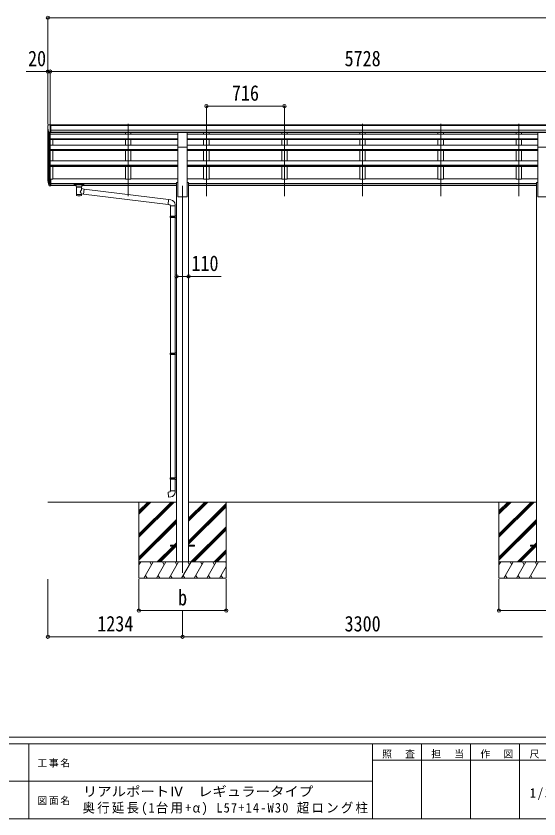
# Model space of a CAD drawing. Units: millimetres at full size, sheet at 1:30. Extents: x -8385 to 8479, y -5853 to 5787.
# Drawn here: x -518 to 4274, y -5853 to 1512 of the extents above; entities that cross this region are included whole.
import ezdxf
from ezdxf.enums import TextEntityAlignment as Align

# ---------------------------------------------------------------- set-up
doc = ezdxf.new("R2010")
doc.units = ezdxf.units.MM
doc.header["$LTSCALE"] = 30
doc.header["$PDMODE"] = 32
doc.header["$PDSIZE"] = 30
for name, color, linetype, lineweight in [('0-0_0', 7, 'Continuous', 9), ('0-1_本体', 4, 'Continuous', 9), ('0-2_部品', 7, 'Continuous', 9), ('0-8_PARTS2', 2, 'Continuous', 9), ('0-A_寸法', 6, 'Continuous', 9), ('F-0_240', 7, 'Continuous', 9)]:
    doc.layers.add(name, color=color, linetype=linetype, lineweight=lineweight)
doc.styles.add('ＭＳ ゴシック', font='')
doc.styles.get('ＭＳ ゴシック').set_extended_font_data('MS Gothic')

msp = doc.modelspace()

# ---------------------------------------------------------------- linework, layer by layer
at = {"layer": '0-0_0'}
for p, q in [((-225.87, -2945.47), (953.13, -2945.47)), ((608.13, -2945.47), (608.13, -3645.47)), ((608.13, -3239.65), (902.31, -2945.47)), ((608.13, -3253.79), (916.45, -2945.47)), ((608.13, -3267.93), (930.6, -2945.47)), ((608.13, -3055.8), (718.46, -2945.47)), ((608.13, -3041.66), (704.32, -2945.47)), ((608.13, -3027.52), (690.18, -2945.47)), ((1063.13, -3093.02), (1210.68, -2945.47)), ((1063.13, -3121.3), (1238.96, -2945.47)), ((1063.13, -3107.16), (1224.82, -2945.47)), ((1063.13, -2945.47), (4253.13, -2945.47)), ((1408.13, -2945.47), (1408.13, -3645.47)), ((3908.13, -2945.47), (3908.13, -3645.47)), ((3908.13, -3239.65), (4202.31, -2945.47)), ((3908.13, -3253.79), (4216.45, -2945.47)), ((3908.13, -3267.93), (4230.6, -2945.47)), ((3908.13, -3055.8), (4018.46, -2945.47)), ((3908.13, -3041.66), (4004.32, -2945.47)), ((3908.13, -3027.52), (3990.18, -2945.47)), ((1063.13, -3305.15), (1408.13, -2960.15)), ((1063.13, -3319.29), (1408.13, -2974.29)), ((1063.13, -3333.43), (1408.13, -2988.44)), ((608.13, -3451.78), (953.13, -3106.78)), ((608.13, -3465.92), (953.13, -3120.93)), ((608.13, -3480.07), (953.13, -3135.07)), ((3908.13, -3451.78), (4253.13, -3106.78)), ((3908.13, -3465.92), (4253.13, -3120.93)), ((3908.13, -3480.07), (4253.13, -3135.07)), ((1084.94, -3495.47), (1408.13, -3172.28)), ((1099.08, -3495.47), (1408.13, -3186.43)), ((1113.23, -3495.47), (1408.13, -3200.57)), ((776.57, -3495.47), (922.07, -3349.97)), ((790.72, -3495.47), (936.22, -3349.97)), ((804.86, -3495.47), (950.36, -3349.97)), ((931.07, -3340.97), (953.13, -3318.91)), ((945.22, -3340.97), (953.13, -3333.06)), ((1297.07, -3495.47), (1408.13, -3384.41)), ((4076.57, -3495.47), (4222.07, -3349.97)), ((4090.72, -3495.47), (4236.22, -3349.97)), ((4104.86, -3495.47), (4250.36, -3349.97)), ((4231.07, -3340.97), (4253.13, -3318.91)), ((4245.22, -3340.97), (4253.13, -3333.06)), ((1311.22, -3495.47), (1408.13, -3398.56)), ((1325.36, -3495.47), (1408.13, -3412.7)), ((1408.13, -3495.47), (608.13, -3495.47)), ((608.13, -3522.98), (624.01, -3495.47)), ((652.88, -3645.47), (739.48, -3495.47)), ((724.48, -3521.45), (709.48, -3495.47)), ((768.35, -3645.47), (854.95, -3495.47)), ((839.95, -3521.45), (824.95, -3495.47)), ((883.82, -3645.47), (970.42, -3495.47)), ((955.42, -3521.45), (940.42, -3495.47)), ((999.29, -3645.47), (1085.89, -3495.47)), ((1070.89, -3521.45), (1055.89, -3495.47)), ((1114.76, -3645.47), (1201.36, -3495.47)), ((1186.36, -3521.45), (1171.36, -3495.47)), ((1230.23, -3645.47), (1316.83, -3495.47)), ((1286.83, -3495.47), (1301.83, -3521.45)), ((1402.3, -3495.47), (1408.13, -3505.57)), ((4708.13, -3495.47), (3908.13, -3495.47)), ((3908.13, -3522.98), (3924.01, -3495.47)), ((3952.88, -3645.47), (4039.48, -3495.47)), ((4024.48, -3521.45), (4009.48, -3495.47)), ((4068.35, -3645.47), (4154.95, -3495.47)), ((4139.95, -3521.45), (4124.95, -3495.47)), ((4183.82, -3645.47), (4270.42, -3495.47)), ((4255.42, -3521.45), (4240.42, -3495.47)), ((1345.7, -3645.47), (1408.13, -3537.33)), ((608.13, -3645.47), (1408.13, -3645.47)), ((667.88, -3619.49), (682.87, -3645.47)), ((783.35, -3619.49), (798.35, -3645.47)), ((898.82, -3619.49), (913.82, -3645.47)), ((1014.29, -3619.49), (1029.29, -3645.47)), ((1129.76, -3619.49), (1144.76, -3645.47)), ((1245.23, -3619.49), (1260.23, -3645.47)), ((1360.7, -3619.49), (1375.7, -3645.47)), ((3908.13, -3645.47), (4708.13, -3645.47)), ((3967.88, -3619.49), (3982.87, -3645.47)), ((4083.35, -3619.49), (4098.35, -3645.47)), ((4198.82, -3619.49), (4213.82, -3645.47))]:
    msp.add_line(p, q, dxfattribs=at)
at = {"layer": '0-1_本体'}
for p, q in [((-225.87, 13.8), (-225.87, 476.2)), ((-221.59, 457.4), (-221.59, -10.47)), ((-211.87, 442.05), (-211.87, -28.47)), ((-205.87, 442.57), (-205.87, 15.97)), ((-199.37, 512.95), (5505.63, 512.95)), ((-199.37, 507.59), (5515.63, 507.59)), ((-199.37, 464.08), (5515.63, 464.07)), ((-199.37, 446.41), (5515.63, 446.41)), ((965.63, 444.03), (-199.37, 444.03)), ((485.13, 444.03), (485.13, 427.76)), ((535.13, 444.03), (535.13, 427.76)), ((1050.63, 443.91), (4265.63, 443.91)), ((1201.13, 444.03), (1201.13, 427.76)), ((1251.13, 444.03), (1251.13, 427.76)), ((1917.13, 444.03), (1917.13, 427.76)), ((1967.13, 444.03), (1967.13, 427.76)), ((2633.13, 444.03), (2633.13, 427.76)), ((2683.13, 444.03), (2683.13, 427.76)), ((3349.13, 444.03), (3349.13, 427.76)), ((3399.13, 444.03), (3399.13, 427.76)), ((4065.13, 443.91), (4065.13, 428.17)), ((4115.13, 443.91), (4115.13, 428.17)), ((965.63, 428.17), (-205.87, 428.17)), ((-205.87, 386.48), (965.63, 386.48)), ((-205.87, 384.79), (965.63, 384.79)), ((-205.87, 380.38), (965.63, 380.38)), ((-180.87, 329.4), (-180.87, 380.38)), ((485.13, 380.38), (485.13, 374.61)), ((485.13, 380.38), (485.13, 329.4)), ((535.13, 380.38), (535.13, 374.61)), ((535.13, 380.38), (535.13, 329.4)), ((4265.63, 428.17), (1050.63, 428.17)), ((1050.63, 386.48), (4265.63, 386.48)), ((1050.63, 384.79), (4265.63, 384.79)), ((1050.63, 380.38), (4265.63, 380.38)), ((1201.13, 380.38), (1201.13, 374.61)), ((1201.13, 380.38), (1201.13, 329.4)), ((1251.13, 380.38), (1251.13, 329.39)), ((1251.13, 379.97), (1251.13, 374.2)), ((1917.13, 380.38), (1917.13, 329.39)), ((1917.13, 379.97), (1917.13, 374.2)), ((1967.13, 380.38), (1967.13, 329.39)), ((1967.13, 379.97), (1967.13, 374.2)), ((2633.13, 380.38), (2633.13, 329.39)), ((2633.13, 379.97), (2633.13, 374.2)), ((2683.13, 380.38), (2683.13, 329.39)), ((2683.13, 379.97), (2683.13, 374.2)), ((3349.13, 380.38), (3349.13, 329.39)), ((3349.13, 379.97), (3349.13, 374.2)), ((3399.13, 380.38), (3399.13, 329.39)), ((3399.13, 379.97), (3399.13, 374.2)), ((4065.13, 380.38), (4065.13, 329.39)), ((4065.13, 379.97), (4065.13, 374.2)), ((4115.13, 380.38), (4115.13, 329.39)), ((4115.13, 379.97), (4115.13, 374.2)), ((-205.87, 329.39), (965.63, 329.39)), ((965.63, -145.47), (965.63, 310.17)), ((1050.63, 329.39), (4265.63, 329.39)), ((1050.63, -145.47), (1050.63, 310.17)), ((4265.63, -145.47), (4265.63, 310.17)), ((-205.87, 288.74), (965.63, 288.74)), ((-205.87, 287.05), (965.63, 287.05)), ((-205.87, 280.33), (965.63, 280.33)), ((-180.87, 183.66), (-180.87, 280.35)), ((485.13, 280.35), (485.13, 183.66)), ((535.13, 280.35), (535.13, 183.66)), ((1050.63, 288.74), (4265.63, 288.74)), ((1050.63, 287.05), (4265.63, 287.05)), ((1050.63, 280.33), (4265.63, 280.33)), ((1201.13, 280.35), (1201.13, 183.66)), ((1251.13, 280.35), (1251.13, 183.66)), ((1917.13, 279.93), (1917.13, 183.66)), ((1967.13, 279.93), (1967.13, 183.66)), ((2633.13, 279.93), (2633.13, 183.66)), ((2683.13, 279.93), (2683.13, 183.66)), ((3349.13, 279.93), (3349.13, 183.66)), ((3399.13, 279.93), (3399.13, 183.66)), ((4065.13, 279.93), (4065.13, 183.66)), ((4115.13, 279.93), (4115.13, 183.66)), ((-205.87, 183.66), (965.63, 183.66)), ((1050.63, 183.66), (4265.63, 183.66)), ((965.63, 144.19), (-205.87, 144.19)), ((965.63, 142.51), (-205.87, 142.51)), ((965.63, 133.47), (-205.87, 133.47)), ((-180.87, 15.14), (-180.87, 133.06)), ((485.13, 133.47), (485.13, 15.14)), ((4265.63, 144.19), (1050.63, 144.19)), ((4265.63, 142.51), (1050.63, 142.51)), ((4265.63, 133.47), (1050.63, 133.47)), ((1201.13, 133.47), (1201.13, 15.14)), ((1917.13, 133.47), (1917.13, 15.14)), ((2633.13, 133.47), (2633.13, 15.14)), ((3349.13, 133.47), (3349.13, 15.14)), ((4065.13, 133.47), (4065.13, 15.14)), ((-199.37, 15.14), (-180.87, 15.14)), ((-180.87, 20.35), (485.13, 20.35)), ((535.13, 20.35), (965.63, 20.35)), ((1050.63, 20.35), (1201.13, 20.35)), ((1251.13, 20.35), (1917.13, 20.35)), ((1967.13, 20.35), (2633.13, 20.35)), ((2683.13, 20.35), (3349.13, 20.35)), ((3399.13, 20.35), (4065.13, 20.35)), ((4115.13, 20.35), (4265.63, 20.35)), ((-199.37, -23.95), (953.13, -23.95)), ((-199.37, -25.33), (953.13, -25.33)), ((-199.37, -42.51), (32.13, -42.51)), ((86.13, -42.51), (953.13, -42.51)), ((953.13, -15.47), (965.63, -15.47)), ((953.13, -15.47), (953.13, -3495.46)), ((1050.63, -15.47), (1063.13, -15.47)), ((1063.13, -15.47), (1063.13, -3495.46)), ((1063.13, -23.95), (4253.13, -23.95)), ((1063.13, -25.33), (4253.13, -25.33)), ((1063.13, -42.51), (4253.13, -42.51)), ((4253.13, -15.47), (4265.63, -15.47)), ((4253.13, -15.47), (4253.13, -3495.46)), ((965.63, -145.47), (1050.63, -145.47)), ((4265.63, -145.47), (4350.63, -145.47))]:
    msp.add_line(p, q, dxfattribs=at)
for points in [[(535.13, 133.47), (535.13, 15.14), (485.13, 15.14)], [(1251.13, 133.47), (1251.13, 15.14), (1201.13, 15.14)], [(1967.13, 133.47), (1967.13, 15.14), (1917.13, 15.14)], [(2683.13, 133.47), (2683.13, 15.14), (2633.13, 15.14)], [(3399.13, 133.47), (3399.13, 15.14), (3349.13, 15.14)], [(4115.13, 133.47), (4115.13, 15.14), (4065.13, 15.14)]]:
    msp.add_lwpolyline(points, dxfattribs=at)
at = {"layer": '0-2_部品'}
for p, q in [((-227.87, 505.18), (-227.87, 504.56)), ((-220.96, 513.99), (-225.03, 508.18)), ((-213.49, 443.38), (-222.77, 459.45)), ((-217.87, 514.56), (-220.2, 514.41)), ((-217.87, 514.56), (-199.37, 514.56)), ((-205.87, 441.57), (-205.87, 514.56)), ((-199.37, 442.57), (-205.87, 442.57)), ((-199.37, 514.56), (-189.37, 514.47)), ((-199.37, 442.57), (-199.37, 514.56)), ((-189.37, 512.95), (-189.37, 514.47)), ((965.63, 444.32), (1050.63, 444.32)), ((965.63, 310.17), (965.63, 444.32)), ((1050.63, 310.17), (1050.63, 444.32)), ((4265.63, 444.32), (4350.63, 444.32)), ((4265.63, 310.17), (4265.63, 444.32)), ((-205.87, 441.57), (-211.08, 441.89)), ((965.63, 310.17), (1050.63, 310.17)), ((4265.63, 310.17), (4350.63, 310.17)), ((-205.87, 15.97), (-205.87, -45.91)), ((-199.37, 15.97), (-205.87, 15.97)), ((-199.37, 15.97), (-199.37, -45.09)), ((-223.48, -10.07), (-213.31, -29.24)), ((-212.3, -27.99), (-222.06, -9.58)), ((-220.89, -26.93), (-213.31, -44.41)), ((-205.87, -28.74), (-211, -28.74)), ((-205.87, -30.74), (-210.71, -30.74)), ((-205.87, -45.91), (-210.71, -45.91)), ((-199.37, -22.34), (-205.87, -22.34)), ((-199.37, -27.74), (-205.87, -27.74)), ((-199.37, -45.09), (-205.87, -45.09)), ((15.63, -30.81), (15.63, -41.57)), ((15.63, -31), (15.63, -32.54)), ((17.63, -30.14), (100.63, -30.14)), ((17.63, -32.32), (100.63, -32.32)), ((17.63, -42.23), (32.13, -42.23)), ((32.13, -49.04), (32.13, -38.76)), ((36.23, -53.54), (36.21, -133.83)), ((82.03, -71.11), (82.03, -53.53)), ((107.25, -75.02), (82.03, -71.11)), ((86.13, -49.04), (86.13, -38.76)), ((86.13, -42.23), (100.63, -42.23)), ((102.63, -30.81), (102.63, -41.57)), ((82.05, -133.83), (82.03, -117.2)), ((82.03, -117.45), (100.23, -120.28)), ((107.25, -75.02), (100.23, -120.28)), ((875.21, -217.65), (100.23, -120.28)), ((107.25, -75.02), (879.22, -171.82)), ((900.05, -173.64), (879.22, -171.82)), ((941.13, -229.39), (941.13, -218.47)), ((895.13, -229.39), (941.13, -229.39)), ((897.13, -229.39), (897.13, -323.38)), ((939.13, -229.39), (939.13, -320.82)), ((895.13, -325.38), (896.13, -323.38)), ((895.13, -325.38), (939.13, -325.38)), ((895.13, -325.38), (895.13, -333.38)), ((895.13, -333.38), (939.13, -333.38)), ((895.13, -333.38), (896.13, -335.38)), ((896.13, -323.38), (939.13, -323.38)), ((896.13, -335.38), (939.13, -335.38)), ((897.13, -335.38), (897.13, -1579.16)), ((934.65, -325.38), (934.22, -323.38)), ((937.13, -320.88), (953.13, -320.41)), ((937.13, -322.88), (937.13, -320.88)), ((937.13, -322.88), (939.13, -322.88)), ((937.13, -337.88), (937.13, -335.88)), ((937.13, -337.88), (953.13, -338.35)), ((939.13, -337.94), (939.13, -1576.6)), ((953.13, -320.41), (953.13, -338.35)), ((895.13, -1581.16), (896.13, -1579.16)), ((895.13, -1581.16), (939.13, -1581.16)), ((895.13, -1581.16), (895.13, -1589.16)), ((895.13, -1589.16), (939.13, -1589.16)), ((895.13, -1589.16), (896.13, -1591.16)), ((896.13, -1579.16), (939.13, -1579.16)), ((896.13, -1591.16), (939.13, -1591.16)), ((897.13, -1591.16), (897.13, -2724.73)), ((934.65, -1581.16), (934.22, -1579.16)), ((937.13, -1576.66), (953.13, -1576.19)), ((937.13, -1578.66), (937.13, -1576.66)), ((937.13, -1578.66), (939.13, -1578.66)), ((937.13, -1593.66), (937.13, -1591.66)), ((937.13, -1593.66), (953.13, -1594.13)), ((939.13, -1593.72), (939.13, -2722.17)), ((953.13, -1576.19), (953.13, -1594.13)), ((895.13, -2726.73), (896.13, -2724.73)), ((896.13, -2724.73), (939.13, -2724.73)), ((934.65, -2726.73), (934.22, -2724.73)), ((937.13, -2722.23), (953.13, -2721.76)), ((937.13, -2724.23), (937.13, -2722.23)), ((937.13, -2724.23), (939.13, -2724.23)), ((953.13, -2721.76), (953.13, -2739.7)), ((895.13, -2726.73), (939.13, -2726.73)), ((895.13, -2726.73), (895.13, -2734.73)), ((895.13, -2734.73), (939.13, -2734.73)), ((895.13, -2734.73), (896.13, -2736.73)), ((896.13, -2736.73), (939.13, -2736.73)), ((897.13, -2736.73), (897.13, -2842.87)), ((937.13, -2739.23), (937.13, -2737.23)), ((937.13, -2739.23), (953.13, -2739.7)), ((939.13, -2739.29), (939.13, -2842.87)), ((895.13, -2842.87), (941.13, -2842.87)), ((895.13, -2852.87), (895.13, -2842.87)), ((941.13, -2842.87), (941.13, -2853.79))]:
    msp.add_line(p, q, dxfattribs=at)
at = {"layer": '0-2_部品', "color": 4}
for p, q in [((898.33, -3340.97), (898.33, -3349.97)), ((953.13, -3340.97), (898.33, -3340.97)), ((953.13, -3349.97), (898.33, -3349.97)), ((1117.93, -3340.97), (1063.13, -3340.97)), ((4198.33, -3340.97), (4198.33, -3349.97)), ((4253.13, -3340.97), (4198.33, -3340.97)), ((4253.13, -3349.97), (4198.33, -3349.97))]:
    msp.add_line(p, q, dxfattribs=at)
at = {"layer": '0-2_部品'}
for points in [[(15.63, -30.81), (15.67, -30.61), (15.75, -30.47), (15.85, -30.38), (15.95, -30.32), (16.07, -30.27), (16.37, -30.21), (16.86, -30.16), (17.4, -30.14), (17.63, -30.14)], [(15.63, -41.57), (15.67, -41.76), (15.75, -41.9), (15.85, -41.99), (15.95, -42.05), (16.07, -42.1), (16.37, -42.16), (16.86, -42.21), (17.4, -42.23), (17.63, -42.23)], [(32.17, -48.98), (32.15, -49.34), (32.39, -50.29), (32.91, -51.18), (33.72, -52.02), (34.83, -52.81), (36.23, -53.54)], [(82.03, -53.53), (82.26, -53.43), (83.62, -52.7), (84.73, -51.85), (85.49, -50.98), (85.95, -50.09), (86.12, -49.2)], [(100.63, -30.14), (100.98, -30.15), (101.51, -30.17), (101.96, -30.22), (102.27, -30.3), (102.44, -30.4), (102.56, -30.54), (102.62, -30.72), (102.63, -30.81)], [(100.63, -42.23), (100.98, -42.23), (101.51, -42.2), (101.96, -42.15), (102.27, -42.07), (102.44, -41.97), (102.56, -41.83), (102.62, -41.66), (102.63, -41.57)], [(879.22, -171.82), (875.21, -217.65), (895.13, -219.39), (895.13, -229.39)], [(934.65, -325.38), (934.65, -333.38), (934.22, -335.38)], [(937.13, -335.88), (939.13, -335.88), (939.13, -322.88)], [(934.65, -1581.16), (934.65, -1589.16), (934.22, -1591.16)], [(937.13, -1591.66), (939.13, -1591.66), (939.13, -1578.66)], [(937.13, -2737.23), (939.13, -2737.23), (939.13, -2724.23)], [(934.65, -2726.73), (934.65, -2734.73), (934.22, -2736.73)], [(900.05, -2898.62), (879.22, -2900.44), (875.21, -2854.61), (895.13, -2852.87)]]:
    msp.add_lwpolyline(points, dxfattribs=at)
at = {"layer": '0-2_部品', "color": 4}
msp.add_lwpolyline([(1117.93, -3340.97), (1117.93, -3349.97), (1063.13, -3349.97)], dxfattribs=at)
at = {"layer": '0-2_部品'}
for centre, radius, start, end in [((-224.87, 505.18), 3, 93, 180), ((-25.87, 504.56), 202, 180, 192.90261), ((-220.14, 513.41), 1, 93.5, 145), ((-210.89, 444.88), 3, 210, 266.5), ((-137.21, 12.1), 89.07, 174.49576, 194.41188), ((-137.92, 16.38), 88.05, 177.22392, 197.21071), ((-92.65, 9.15), 133.22, 183.27987, 195.71302), ((-210.71, -27.74), 3, 210, 270), ((-210.71, -42.91), 3, 210, 270), ((-211, -27.24), 1.5, 210, 270), ((896.13, -218.47), 45, 0, 85), ((896.13, -2853.79), 45, 275, 0)]:
    msp.add_arc(centre, radius, start, end, dxfattribs=at)
for centre, major_axis, ratio, start_param, end_param in [((17.63, -32.54), (2, 0), 0.109601, 1.5707963, 3.1415927), ((59.13, -38.76), (27, 0), 0.122176, 6.2831853, 9.424778), ((59.14, -53.99), (-22.91, 0.42), 0.072511, 0.0008029, 1.5715993), ((59.14, -55.61), (-22.91, 0.42), 0.072511, 0.0008029, 1.5715993), ((59.12, -53.99), (22.92, 0.42), 0.07247, 4.71158, 6.2823764), ((59.12, -55.61), (22.92, 0.42), 0.07247, 4.71158, 6.2823764), ((59.13, -97.65), (-22.81, -26.62), 0.234429, 1.6855472, 3.1268519), ((70.13, -49.04), (16, 0), 0.361356, 6.2636979, 6.2831853), ((100.63, -32.54), (2, 0), 0.109601, 0, 1.5707963), ((59.13, -133.83), (22.92, 0), 0.101955, 3.1415499, 6.2833984), ((59.13, -121.39), (22.91, 0), 0.122865, 3.1415927, 6.2831853), ((61.69, -95.01), (20.32, -22.25), 0.045535, 0.0389954, 1.3075346)]:
    msp.add_ellipse(centre, major_axis=major_axis, ratio=ratio, start_param=start_param, end_param=end_param, dxfattribs=at)
at = {"layer": '0-8_PARTS2'}
for p, q in [((510.13, -139.27), (510.13, 523.26)), ((1226.13, -139.27), (1226.13, 523.26)), ((1942.13, -139.27), (1942.13, 523.26)), ((2658.13, -139.27), (2658.13, 523.26)), ((3374.13, -139.27), (3374.13, 523.26)), ((4090.13, -139.27), (4090.13, 523.26)), ((1008.13, -45.47), (1008.13, -3595.47))]:
    msp.add_line(p, q, dxfattribs=at)
at = {"layer": '0-A_寸法'}
for p, q in [((-225.87, 1497.18), (-225.87, 518.71)), ((-225.87, 1497.18), (6974.13, 1497.18)), ((-225.87, 1002.89), (-425.87, 1002.89)), ((-225.87, 1002.89), (-225.87, 518.71)), ((-205.87, 1002.89), (-225.87, 1002.89)), ((-205.87, 1002.89), (-205.87, 518.71)), ((-205.87, 1002.89), (5522.13, 1002.89)), ((-205.87, 1002.89), (-205.87, 518.71)), ((1226.13, 686.27), (1942.13, 686.27)), ((1226.13, 686.27), (1226.13, 518.71)), ((1942.13, 686.27), (1942.13, 518.71)), ((953.13, -875.65), (1063.13, -875.65)), ((1063.13, -875.65), (1363.13, -875.65)), ((-225.87, -4181.84), (-225.87, -3652.89)), ((608.13, -3941.86), (608.13, -3652.89)), ((1408.13, -3941.86), (1408.13, -3652.89)), ((3908.13, -3941.86), (3908.13, -3652.89)), ((608.13, -3941.86), (1408.13, -3941.86)), ((1008.13, -4181.84), (1008.13, -3941.86)), ((3908.13, -3941.86), (4708.13, -3941.86)), ((-225.87, -4181.84), (1008.13, -4181.84)), ((1008.13, -4181.84), (4308.13, -4181.84))]:
    msp.add_line(p, q, dxfattribs=at)
for p in [(-225.87, 1497.18), (-225.87, 1002.89), (-205.87, 1002.89), (1226.13, 686.27), (1942.13, 686.27), (953.13, -875.65), (1063.13, -875.65), (608.13, -3941.86), (1408.13, -3941.86), (3908.13, -3941.86), (-225.87, -4181.84), (1008.13, -4181.84)]:
    msp.add_point(p, dxfattribs=at)
at = {"layer": 'F-0_240', "color": 5}
for p, q in [((-8385.45, -5102.66), (8054.55, -5102.66)), ((-8385.45, -5162.66), (5387.79, -5162.66)), ((-402.21, -5162.66), (-402.21, -5852.66)), ((2747.79, -5162.66), (2747.79, -5852.66)), ((3197.79, -5162.66), (3197.79, -5852.66)), ((3647.79, -5162.66), (3647.79, -5852.66)), ((4097.79, -5162.66), (4097.79, -5852.66)), ((2747.79, -5312.66), (4547.79, -5312.66)), ((-3402.21, -5507.66), (2747.79, -5507.66)), ((-8385.45, -5852.66), (8054.55, -5852.66))]:
    msp.add_line(p, q, dxfattribs=at)

# ---------------------------------------------------------------- texts
at = {"layer": '0-A_寸法', "color": 7, "style": 'ＭＳ ゴシック', "width": 0.85}
for s, p in [('20', (-408.37, 1008.89)), ('5728', (2493.13, 1008.89)), ('716', (1460.38, 692.27)), ('110', (1089.38, -869.65)), ('b', (966.88, -3936.86)), ('1234', (226.13, -4175.84)), ('3300', (2493.13, -4175.84))]:
    msp.add_text(s, height=143, dxfattribs=at).set_placement(p, align=Align.BOTTOM_LEFT)
at = {"layer": 'F-0_240', "style": 'ＭＳ ゴシック', "width": 1.1}
msp.add_text('リアルポートⅣ\u3000レギュラータイプ', height=87.98, dxfattribs=at).set_placement((93.72, -5671.05), align=Align.BOTTOM_LEFT)
at = {"layer": 'F-0_240', "attachment_point": 7, "style": 'ＭＳ ゴシック'}
for s, insert, char_height in [('\\T1.17;照\u3000査', (2837.79, -5297.66), 65.98), ('\\T1.17;担\u3000当', (3287.79, -5297.66), 65.98), ('\\T1.17;作\u3000図', (3737.79, -5297.66), 65.98), ('\\T1.17;尺\u3000度', (4187.79, -5297.66), 65.98), ('\\T1.17;工事名', (-323.11, -5380.16), 65.98), ('\\T1.28;\\W0.9;1/30', (4191.54, -5680.16), 87.98), ('\\T1.17;図面名', (-323.11, -5725.16), 65.98), ('\\T1.18;\\W0.95;奥行延長(1台用+α)\\~L57+14-W30\\~超ロング柱', (90.66, -5817.05), 87.98)]:
    msp.add_mtext(s, dxfattribs=dict(at, insert=insert, char_height=char_height))

doc.saveas('drawing.dxf')
